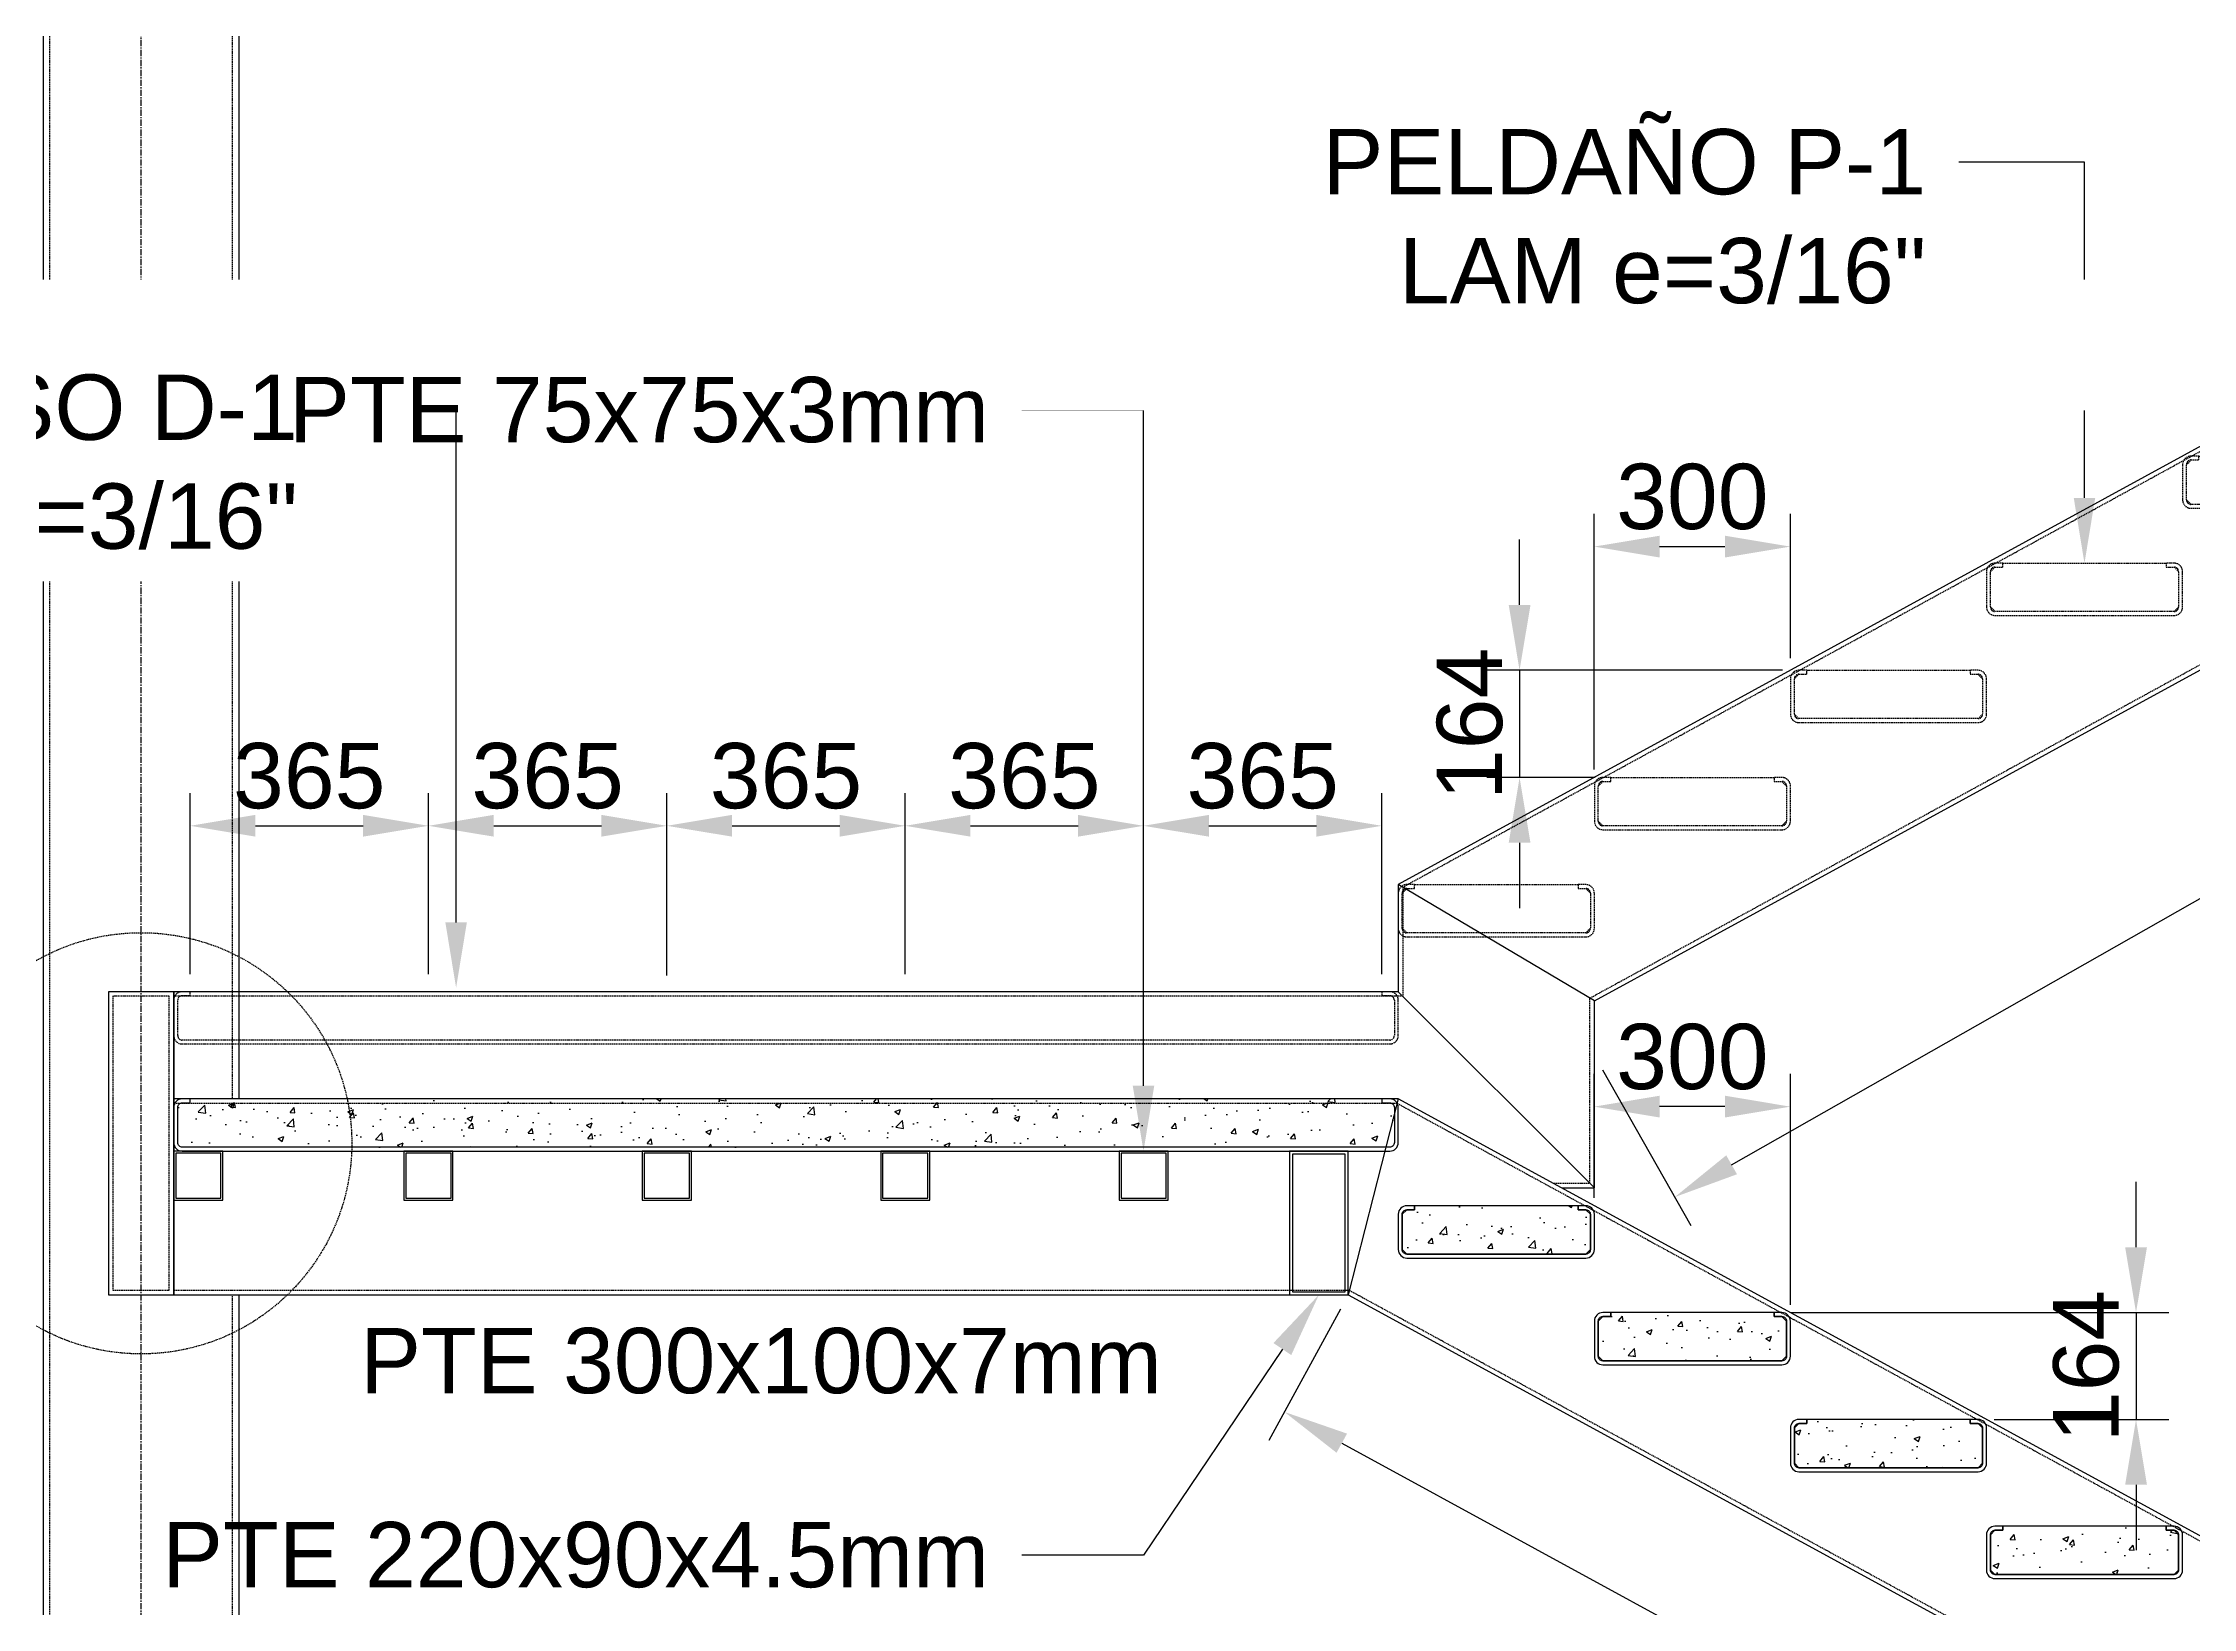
# Model space of a CAD drawing. Header units: millimetres. Extents: x -1367288 to 157996, y -18171 to 61708.
# Drawn here: x 1084 to 4373, y 1511 to 3906 of the extents above; entities that cross this region are included whole.
import ezdxf
from ezdxf import colors
from ezdxf.entities.mleader import LeaderData, LeaderLine
from ezdxf.math import Vec2, Vec3

# ---------------------------------------------------------------- set-up
doc = ezdxf.new("R2010")
doc.units = ezdxf.units.MM
doc.header["$LTSCALE"] = 0.3
doc.set_wipeout_variables(frame=1)
doc.linetypes.add('CENTER', pattern=[50.8, 31.75, -6.35, 6.35, -6.35])
doc.linetypes.add('HIDDEN', pattern=[9.525, 6.35, -3.175])
for name, color, linetype in [('SIM- PTE 220x90x4.5', 154, 'Continuous'), ('SIM-CONCRETO', 8, 'Continuous'), ('SIM-COTAS', 1, 'Continuous'), ('SIM-EJES', 8, 'CENTER'), ('SIM-OCULTOS', 8, 'HIDDEN'), ('SIM-PELDAÑOS', 5, 'Continuous'), ('SIM-PTE 300x100x7', 213, 'Continuous'), ('SIM-PTE 300x300x10', 71, 'Continuous'), ('SIM-PTE 75x75x3', 132, 'Continuous')]:
    doc.layers.add(name, color=color, linetype=linetype)
doc.styles.add('ARIAL EE', font='arial.ttf')
doc.styles.get("Standard").update_dxf_attribs({"font": 'arial.ttf'})
doc.dimstyles.new('EE 1_STANDAR', dxfattribs={"dimtxt": 2, "dimasz": 2, "dimexe": 1, "dimexo": 0.5, "dimgap": 0.5, "dimtad": 1, "dimdec": 0, "dimdsep": 46, "dimtxsty": 'ARIAL EE', "dimcen": 1.5, "dimclrd": 256, "dimclre": 256, "dimclrt": 2, "dimadec": 0, "dimazin": 0, "dimtfac": 1, "dimtdec": 0, "dimtix": 1, "dimtmove": 0, "dimatfit": 2, "dimfxl": 1, "dimlwd": -1, "dimlwe": -1, "dimarcsym": 0})

# ---------------------------------------------------------------- blocks, each defined once
blk = doc.blocks.new('*D155')
at = {"layer": 'SIM-COTAS', "transparency": 16777216}
for p, q in [((4286.2, 2062.9), (4286.2, 2162.9)), ((3757.3, 1962.9), (4336.2, 1962.9)), ((4286.2, 1962.9), (4286.2, 1799.3)), ((4069.3, 1799.3), (4336.2, 1799.3)), ((4286.2, 1699.3), (4286.2, 1599.3))]:
    blk.add_line(p, q, dxfattribs=at)
for points in [[(4269.5, 2062.9), (4302.9, 2062.9), (4286.2, 1962.9)], [(4269.5, 1699.3), (4302.9, 1699.3), (4286.2, 1799.3)]]:
    blk.add_solid(points, dxfattribs=at)
at = {"layer": 'SIM-COTAS', "color": 2, "transparency": 16777216, "insert": (4210.1, 1881.1), "char_height": 100, "attachment_point": 5, "rotation": 90, "style": 'ARIAL EE'}
blk.add_mtext('164', dxfattribs=at)
blk = doc.blocks.new('*D156')
at = {"layer": 'SIM-COTAS', "transparency": 16777216}
for p, q in [((3457.3, 2138.4), (3457.3, 2328.1)), ((3757.3, 1974.9), (3757.3, 2328.1)), ((3657.3, 2278.1), (3557.3, 2278.1))]:
    blk.add_line(p, q, dxfattribs=at)
for points in [[(3557.3, 2294.8), (3557.3, 2261.5), (3457.3, 2278.1)], [(3657.3, 2294.8), (3657.3, 2261.5), (3757.3, 2278.1)]]:
    blk.add_solid(points, dxfattribs=at)
at = {"layer": 'SIM-COTAS', "color": 2, "transparency": 16777216, "insert": (3607.3, 2354.2), "char_height": 100, "attachment_point": 5, "style": 'ARIAL EE'}
blk.add_mtext('300', dxfattribs=at)
blk = doc.blocks.new('*D171')
at = {"layer": 'SIM-COTAS', "transparency": 16777216}
for p, q in [((3457.3, 2794), (3457.3, 3185.4)), ((3757.3, 2964.7), (3757.3, 3185.4)), ((3557.3, 3135.4), (3657.3, 3135.4))]:
    blk.add_line(p, q, dxfattribs=at)
for points in [[(3557.3, 3152), (3557.3, 3118.7), (3457.3, 3135.4)], [(3657.3, 3152), (3657.3, 3118.7), (3757.3, 3135.4)]]:
    blk.add_solid(points, dxfattribs=at)
at = {"layer": 'SIM-COTAS', "color": 2, "transparency": 16777216, "insert": (3607.3, 3211.5), "char_height": 100, "attachment_point": 5, "style": 'ARIAL EE'}
blk.add_mtext('300', dxfattribs=at)
blk = doc.blocks.new('Peldaño 2')
at = {"layer": 'SIM-OCULTOS'}
blk.add_lwpolyline([(275, -6), (287, -6, -0.414214), (294, -13), (294, -67, -0.414214), (287, -74), (13, -74, -0.414214), (6, -67), (6, -13, -0.414214), (13, -6), (25, -6), (25, 0), (13, 0, 0.414214), (0, -13), (0, -67, 0.414214), (13, -80), (287, -80, 0.414214), (300, -67), (300, -13, 0.414214), (287, 0), (275, 0)], format="xyb", close=True, dxfattribs=at)
blk.add_lwpolyline([(25, 0), (275, 0), (275, -6), (287, -6), (294, -13), (294, -67), (287, -74), (13, -74), (6, -67), (6, -13), (13, -6), (25, -6), (25, 0)], dxfattribs=at)
blk = doc.blocks.new('Esc atras')
at = {"layer": 'SIM-OCULTOS', "elevation": -0.6}
blk.add_lwpolyline([(8293.8, 4743), (5675.3, 4743), (1780.4, 2613.8), (1780.5, 2447), (-100, 2447), (-100, 2161), (2066.5, 2161), (2066.5, 2444.2), (5748.8, 4457), (8293.8, 4457)], close=True, dxfattribs=at)
blk.add_lwpolyline([(1748.5, 2448), (1760.5, 2448, -0.414214), (1767.5, 2441), (1767.5, 2387, -0.414214), (1760.5, 2380), (-87, 2380, -0.414214), (-94, 2387), (-94, 2441, -0.414214), (-87, 2448), (-75, 2448), (-75, 2454), (-87, 2454, 0.414214), (-100, 2441), (-100, 2387, 0.414214), (-87, 2374), (1760.5, 2374, 0.414214), (1773.5, 2387), (1773.5, 2441, 0.414214), (1760.5, 2454), (1748.5, 2454)], format="xyb", close=True, dxfattribs=at)
at = {"layer": 'SIM-PTE 300x100x7'}
for p, q in [((2073.5, 2440.1, 5.3), (1773.5, 2618, -0.6)), ((1773.5, 2454, 5.3), (2073.5, 2154, 5.3))]:
    blk.add_line(p, q, dxfattribs=at)
at = {"layer": 'SIM-PTE 300x100x7', "elevation": -0.6}
blk.add_lwpolyline([(8293.8, 4750), (5673.5, 4750), (1773.5, 2618), (1773.5, 2454), (-100, 2454), (-100, 2154), (2073.5, 2154), (2073.5, 2440.1), (5750.6, 4450), (8293.8, 4450), (8293.8, 4750)], dxfattribs=at)
for p in [(2973.5, 3274, 5.7), (2673.5, 3110, 5.6), (2373.5, 2946, 5.4), (2073.5, 2782, 5.3), (1773.5, 2618, 5.3)]:
    blk.add_blockref('Peldaño 2', p)
blk = doc.blocks.new('Peldaño 1')
at = {"layer": 'SIM-CONCRETO'}
h = blk.add_hatch(dxfattribs=at)
h.set_pattern_fill('AR-CONC', color=256, scale=0.5)
h.paths.add_polyline_path([(-25, 0), (-275, 0), (-275, -6), (-287, -6), (-294, -13), (-294, -67), (-287, -74), (-13, -74), (-6, -67), (-6, -13), (-13, -6), (-25, -6)])
blk.add_lwpolyline([(-25, 0), (-275, 0), (-275, -6), (-287, -6), (-294, -13), (-294, -67), (-287, -74), (-13, -74), (-6, -67), (-6, -13), (-13, -6), (-25, -6), (-25, 0)], dxfattribs=at)
at = {"layer": 'SIM-PELDAÑOS'}
blk.add_lwpolyline([(-25, -6), (-13, -6, -0.414214), (-6, -13), (-6, -67, -0.414214), (-13, -74), (-287, -74, -0.414214), (-294, -67), (-294, -13, -0.414214), (-287, -6), (-275, -6), (-275, 0), (-287, 0, 0.414214), (-300, -13), (-300, -67, 0.414214), (-287, -80), (-13, -80, 0.414214), (0, -67), (0, -13, 0.414214), (-13, 0), (-25, 0)], format="xyb", close=True, dxfattribs=at)
blk = doc.blocks.new('Esc adelante')
blk.add_wipeout([(5973.5, 0), (1773.5, 2290), (-100, 2290), (-100, 1990), (1697, 1990), (5346.8, 0)])
at = {"layer": 'SIM-CONCRETO'}
h = blk.add_hatch(dxfattribs=at)
h.set_pattern_fill('AR-CONC', color=256, scale=0.5)
h.set_pattern_definition([(50, (-6073.49, -7410), (91.09233, -7.96954), [9.525, -104.775]), (355, (-6073.49, -7410), (-17.6217, 95.5284), [7.62, -83.8203]), (100.45144, (-6065.9, -7410.66), (73.4706, 87.5589), [8.095, -89.0451]), (46.1842, (-6073.49, -7384.6), (135.5395, -21.0212), [14.2875, -157.1625]), (96.6356, (-6062.2, -7386.35), (118.702, 123.713), [12.1425, -133.5678]), (351.1842, (-6073.49, -7384.6), (118.702, 123.713), [11.43, -125.7299]), (21, (-6060.79, -7390.95), (75.8072, -51.1326), [9.525, -104.775]), (326, (-6060.79, -7390.95), (30.901, 92.094), [7.62, -83.82]), (71.45144, (-6054.47, -7395.21), (106.7082, 40.9614), [8.095, -89.045]), (37.5, (-6073.49, -7410), (1.5443, 42.27752), [0, -82.804, 0, -85.09, 0, -84.1375]), (7.5, (-6073.49, -7410), (33.40983, 50.09029), [0, -48.514, 0, -80.899, 0, -32.0675]), (327.5, (-6101.81, -7410), (67.7953, -2.86437), [0, -31.75, 0, -99.06, 0, -131.445]), (317.5, (-6114.51, -7410), (74.0646, 12.71325), [0, -41.275, 0, -65.786, 0, -93.345])])
h.paths.add_polyline_path([(-87, 2216), (-94, 2223), (-94, 2277), (-87, 2284), (-75, 2284), (-75, 2290), (1748.5, 2290), (1748.5, 2284), (1760.5, 2284), (1767.5, 2277), (1767.5, 2223), (1760.5, 2216)])
at = {"layer": 'SIM- PTE 220x90x4.5'}
for points in [[(1697, 1990), (1697, 2210), (1607, 2210), (1607, 1990)], [(1692.5, 1994.5), (1692.5, 2205.5), (1611.5, 2205.5), (1611.5, 1994.5)]]:
    blk.add_lwpolyline(points, close=True, dxfattribs=at)
at = {"layer": 'SIM-OCULTOS', "elevation": -0.6}
blk.add_lwpolyline([(-193, 1997), (-107, 1997), (-107, 2447), (-193, 2447)], close=True, dxfattribs=at)
at = {"layer": 'SIM-OCULTOS'}
blk.add_lwpolyline([(-100, 2282.9), (-100, 1997), (1698.8, 1997), (5361.7, 0), (5958.6, 0), (1771.7, 2282.9)], close=True, dxfattribs=at)
at = {"layer": 'SIM-PELDAÑOS', "elevation": -0.6}
blk.add_lwpolyline([(1748.5, 2284), (1760.5, 2284, -0.414214), (1767.5, 2277), (1767.5, 2223, -0.414214), (1760.5, 2216), (-87, 2216, -0.414214), (-94, 2223), (-94, 2277, -0.414214), (-87, 2284), (-75, 2284), (-75, 2290), (-87, 2290, 0.414214), (-100, 2277), (-100, 2223, 0.414214), (-87, 2210), (1760.5, 2210, 0.414214), (1773.5, 2223), (1773.5, 2277, 0.414214), (1760.5, 2290), (1748.5, 2290)], format="xyb", close=True, dxfattribs=at)
at = {"layer": 'SIM-PTE 300x100x7'}
blk.add_line((1773.5, 2290, 1.5), (1697, 1990, 1.5), dxfattribs=at)
at = {"layer": 'SIM-PTE 300x100x7', "elevation": -0.6}
blk.add_lwpolyline([(-200, 1990), (-100, 1990), (-100, 2454), (-200, 2454)], close=True, dxfattribs=at)
at = {"layer": 'SIM-PTE 300x100x7'}
blk.add_lwpolyline([(-100, 2290), (-100, 1990), (1697, 1990), (5346.8, 0), (5973.5, 0), (1773.5, 2290), (-100, 2290)], dxfattribs=at)
at = {"layer": 'SIM-PTE 75x75x3', "elevation": -0.6}
for points in [[(-100, 2135), (-25, 2135), (-25, 2210), (-100, 2210)], [(-97, 2138), (-28, 2138), (-28, 2207), (-97, 2207)], [(252.2, 2135), (327.2, 2135), (327.2, 2210), (252.2, 2210)], [(255.2, 2138), (324.2, 2138), (324.2, 2207), (255.2, 2207)], [(616.9, 2135), (691.9, 2135), (691.9, 2210), (616.9, 2210)], [(619.9, 2138), (688.9, 2138), (688.9, 2207), (619.9, 2207)], [(981.6, 2135), (1056.6, 2135), (1056.6, 2210), (981.6, 2210)], [(984.6, 2138), (1053.6, 2138), (1053.6, 2207), (984.6, 2207)], [(1346.3, 2135), (1421.3, 2135), (1421.3, 2210), (1346.3, 2210)], [(1349.3, 2138), (1418.3, 2138), (1418.3, 2207), (1349.3, 2207)]]:
    blk.add_lwpolyline(points, close=True, dxfattribs=at)
for p in [(2073.5, 2126.4, 5.3), (2373.5, 1962.9, 5.4), (2673.5, 1799.3, 5.6), (2973.5, 1635.7, 5.7)]:
    blk.add_blockref('Peldaño 1', p)
blk = doc.blocks.new('*D215')
at = {"layer": 'SIM-COTAS', "transparency": 16777216}
for p, q in [((7150.2, 4428.3), (7285.8, 4190)), ((3667.4, 2189.1), (7174.1, 4184)), ((3469.7, 2334.5), (3605.2, 2096.2))]:
    blk.add_line(p, q, dxfattribs=at)
for points in [[(7165.9, 4198.5), (7182.4, 4169.5), (7261, 4233.5)], [(3659.2, 2203.6), (3675.7, 2174.6), (3580.5, 2139.7)]]:
    blk.add_solid(points, dxfattribs=at)
at = {"layer": 'SIM-COTAS', "color": 2, "transparency": 16777216, "insert": (5382.8, 3253.3), "char_height": 100, "attachment_point": 5, "rotation": 29.6351, "style": 'ARIAL EE'}
blk.add_mtext('GUALDERA PTE 300x100x7mm', dxfattribs=at)
blk = doc.blocks.new('*D218')
at = {"layer": 'SIM-COTAS', "transparency": 16777216}
for p, q in [((3068.9, 1968.1), (2959.2, 1766.9)), ((3071, 1762.9), (6545.2, -131.3)), ((6718.7, -21.9), (6609, -223.1))]:
    blk.add_line(p, q, dxfattribs=at)
for points in [[(3079, 1777.6), (3063, 1748.3), (2983.2, 1810.8)], [(6553.1, -116.7), (6537.2, -145.9), (6633, -179.2)]]:
    blk.add_solid(points, dxfattribs=at)
at = {"layer": 'SIM-COTAS', "color": 2, "transparency": 16777216, "insert": (4844.8, 883.2), "char_height": 100, "attachment_point": 5, "rotation": 331.3991, "style": 'ARIAL EE'}
blk.add_mtext('GUALDERA PTE 300x100x7mm', dxfattribs=at)
blk = doc.blocks.new('*D222')
at = {"layer": 'SIM-COTAS', "color": 2, "transparency": 16777216, "insert": (2182.4, 1888.7), "char_height": 100, "width": 1246.096, "attachment_point": 5, "style": 'ARIAL EE', "bg_fill": 3, "box_fill_scale": 1.1, "bg_fill_color": 256, "bg_fill_true_color": 13158600, "bg_fill_transparency": 0}
blk.add_mtext('PTE 300x100x7mm', dxfattribs=at)
blk = doc.blocks.new('*D277')
at = {"layer": 'SIM-COTAS', "transparency": 16777216}
for p, q in [((1308.9, 2481), (1308.9, 2758)), ((1673.5, 2481), (1673.5, 2758)), ((1408.9, 2708), (1573.5, 2708))]:
    blk.add_line(p, q, dxfattribs=at)
for points in [[(1408.9, 2724.7), (1408.9, 2691.4), (1308.9, 2708)], [(1573.5, 2724.7), (1573.5, 2691.4), (1673.5, 2708)]]:
    blk.add_solid(points, dxfattribs=at)
at = {"layer": 'SIM-COTAS', "color": 2, "transparency": 16777216, "insert": (1491.2, 2784.1), "char_height": 100, "attachment_point": 5, "style": 'ARIAL EE'}
blk.add_mtext('365', dxfattribs=at)
blk = doc.blocks.new('*D278')
at = {"layer": 'SIM-COTAS', "transparency": 16777216}
for p, q in [((1673.5, 2481), (1673.5, 2758)), ((2038.2, 2479), (2038.2, 2758)), ((1773.5, 2708), (1938.2, 2708))]:
    blk.add_line(p, q, dxfattribs=at)
for points in [[(1773.5, 2724.7), (1773.5, 2691.4), (1673.5, 2708)], [(1938.2, 2724.7), (1938.2, 2691.4), (2038.2, 2708)]]:
    blk.add_solid(points, dxfattribs=at)
at = {"layer": 'SIM-COTAS', "color": 2, "transparency": 16777216, "insert": (1855.9, 2784.1), "char_height": 100, "attachment_point": 5, "style": 'ARIAL EE'}
blk.add_mtext('365', dxfattribs=at)
blk = doc.blocks.new('*D279')
at = {"layer": 'SIM-COTAS', "transparency": 16777216}
for p, q in [((2038.2, 2479), (2038.2, 2758)), ((2402.9, 2481), (2402.9, 2758)), ((2138.2, 2708), (2302.9, 2708))]:
    blk.add_line(p, q, dxfattribs=at)
for points in [[(2138.2, 2724.7), (2138.2, 2691.4), (2038.2, 2708)], [(2302.9, 2724.7), (2302.9, 2691.4), (2402.9, 2708)]]:
    blk.add_solid(points, dxfattribs=at)
at = {"layer": 'SIM-COTAS', "color": 2, "transparency": 16777216, "insert": (2220.6, 2784.1), "char_height": 100, "attachment_point": 5, "style": 'ARIAL EE'}
blk.add_mtext('365', dxfattribs=at)
blk = doc.blocks.new('*D280')
at = {"layer": 'SIM-COTAS', "transparency": 16777216}
for p, q in [((2402.9, 2481), (2402.9, 2758)), ((2767.6, 2481), (2767.6, 2758)), ((2502.9, 2708), (2667.6, 2708))]:
    blk.add_line(p, q, dxfattribs=at)
for points in [[(2502.9, 2724.7), (2502.9, 2691.4), (2402.9, 2708)], [(2667.6, 2724.7), (2667.6, 2691.4), (2767.6, 2708)]]:
    blk.add_solid(points, dxfattribs=at)
at = {"layer": 'SIM-COTAS', "color": 2, "transparency": 16777216, "insert": (2585.3, 2784.1), "char_height": 100, "attachment_point": 5, "style": 'ARIAL EE'}
blk.add_mtext('365', dxfattribs=at)
blk = doc.blocks.new('*D281')
at = {"layer": 'SIM-COTAS', "transparency": 16777216}
for p, q in [((2767.6, 2481), (2767.6, 2758)), ((3132.3, 2481), (3132.3, 2758)), ((2867.6, 2708), (3032.3, 2708))]:
    blk.add_line(p, q, dxfattribs=at)
for points in [[(2867.6, 2724.7), (2867.6, 2691.4), (2767.6, 2708)], [(3032.3, 2724.7), (3032.3, 2691.4), (3132.3, 2708)]]:
    blk.add_solid(points, dxfattribs=at)
at = {"layer": 'SIM-COTAS', "color": 2, "transparency": 16777216, "insert": (2950, 2784.1), "char_height": 100, "attachment_point": 5, "style": 'ARIAL EE'}
blk.add_mtext('365', dxfattribs=at)
blk = doc.blocks.new('*D289')
at = {"layer": 'SIM-COTAS', "transparency": 16777216}
for p, q in [((3343, 3046), (3343, 3146)), ((3745.3, 2946), (3293, 2946)), ((3343, 2946), (3343, 2782)), ((3458.5, 2782), (3293, 2782)), ((3343, 2682), (3343, 2582))]:
    blk.add_line(p, q, dxfattribs=at)
for points in [[(3326.4, 3046), (3359.7, 3046), (3343, 2946)], [(3326.4, 2682), (3359.7, 2682), (3343, 2782)]]:
    blk.add_solid(points, dxfattribs=at)
at = {"layer": 'SIM-COTAS', "color": 2, "transparency": 16777216, "insert": (3267, 2864), "char_height": 100, "attachment_point": 5, "rotation": 90, "style": 'ARIAL EE'}
blk.add_mtext('164', dxfattribs=at)

msp = doc.modelspace()

# ---------------------------------------------------------------- linework, layer by layer
at = {"layer": 'SIM-OCULTOS', "elevation": 0.6}
msp.add_lwpolyline([(1093.9, 0), (1373.9, 0), (1373.7, 17763.1), (1093.9, 17770.9)], close=True, dxfattribs=at)
at = {"layer": 'SIM-PTE 300x300x10', "elevation": 0.6}
msp.add_lwpolyline([(1083.9, 0), (1383.9, 0), (1383.7, 17763.2), (1083.9, 17770.7)], close=True, dxfattribs=at)

# ---------------------------------------------------------------- block references
msp.add_blockref('Esc atras', (1383.9, 0, 0.6))

# ---------------------------------------------------------------- next in the draw order: block references
msp.add_blockref('Esc adelante', (1383.9, 0, 0.6))

# ---------------------------------------------------------------- next in the draw order: linework, layer by layer
at = {"layer": 'SIM-EJES'}
msp.add_line((1233.9, 0, 0.6), (1233.9, 18394.7, 0.6), dxfattribs=at)

# ---------------------------------------------------------------- next in the draw order: dimensions: what is measured, and where the dimension line sits
at = {"layer": 'SIM-COTAS'}
for p1, p2, distance, picture, middle in [((3457.3, 2356.2), (7137.9, 4450), -249.1, '*D215', (5382.8, 3253.3, -1.5)), ((3080.9, 1990, 0.6), (6730.7, 0, 0.6), -204.1, '*D218', (4844.8, 883.2))]:
    dim = msp.add_aligned_dim(p1=p1, p2=p2, distance=distance, text='GUALDERA PTE 300x100x7mm', dimstyle='EE 1_STANDAR', dxfattribs=at)
    dim.commit()
    dim.dimension.update_dxf_attribs({"geometry": picture, "text_midpoint": middle})
for base, p1, p2, picture, middle in [((3757.3, 3135.4, 4.4), (3457.3, 2769, 5.8), (3757.3, 2939.7, 5.8), '*D171', (3607.3, 3211.5, 4.4)), ((2402.9, 2708, 0.6), (2038.2, 2454), (2402.9, 2456), '*D279', (2220.6, 2784.1, 0.6)), ((2767.6, 2708, 0.6), (2402.9, 2456), (2767.6, 2456), '*D280', (2585.3, 2784.1, 0.6)), ((3132.3, 2708, 0.6), (2767.6, 2456), (3132.3, 2456), '*D281', (2950, 2784.1, 0.6)), ((3457.3, 2278.1, -1.7), (3757.3, 1949.9, 6), (3457.3, 2113.4, 4.9), '*D156', (3607.3, 2354.2, -1.7))]:
    dim = msp.add_linear_dim(base=base, p1=p1, p2=p2, dimstyle='EE 1_STANDAR', dxfattribs=at)
    dim.commit()
    dim.dimension.update_dxf_attribs({"geometry": picture, "text_midpoint": middle})
for base, p1, p2, picture, middle in [((3343, 2782, 4.4), (3770.3, 2946, 6), (3483.5, 2782, 5.8), '*D289', (3267, 2864, 4.4)), ((4286.2, 1799.3, -1.7), (3732.3, 1962.9, 6), (4044.3, 1799.3, 2.6), '*D155', (4210.1, 1881.1, -1.7))]:
    dim = msp.add_linear_dim(base=base, p1=p1, p2=p2, angle=90, dimstyle='EE 1_STANDAR', dxfattribs=at)
    dim.commit()
    dim.dimension.update_dxf_attribs({"geometry": picture, "text_midpoint": middle})

# ---------------------------------------------------------------- next in the draw order: leaders
at = {"layer": 'SIM-COTAS', "linetype": 'Continuous'}
ml = msp.add_multileader_mtext('Standard', dxfattribs=at)
ml.set_content('\\A1;{\\C2;PELDAÑO P-1\\PLAM e=3/16"}', color=256)
ml.set_leader_properties()
ml.build(insert=Vec2(0, 0))
ml.multileader.update_dxf_attribs({"dogleg_length": 0.0025, "arrow_head_size": 100, "scale": 50})
ctx = ml.context
ctx.base_point, ctx.scale, ctx.char_height, ctx.arrow_head_size, ctx.landing_gap_size, ctx.plane_origin = Vec3(3027.8, 3723.7, 6.2), 50, 100, 100, 50, Vec3(8235.5, -11651.3, 6.2)
ctx.text_align_type = 2
notes = []
notes.append((ctx, [(0, (1, 1, 0), (4207.4, 3723.7, 6.2), (-1, 0), 192.2, [(0, [(4207.3, 3110, 6.2)], 0, [])])]))
ctx.mtext.insert, ctx.mtext.rotation, ctx.mtext.width, ctx.mtext.defined_height, ctx.mtext.alignment, ctx.mtext.flow_direction = Vec3(3965.2, 3774.6, 6.2), 6.283185, 1175.144, 411.1, 3, 5
for ctx, leaders in notes:
    for number, flags, end, landing, length, lines in leaders:
        leader = LeaderData()
        leader.index, (leader.has_last_leader_line, leader.has_dogleg_vector, leader.attachment_direction) = number, flags
        leader.last_leader_point, leader.dogleg_vector, leader.dogleg_length = Vec3(end), Vec3(landing), length
        for number, points, colour, breaks in lines:
            line = LeaderLine()
            line.index, line.vertices, line.color, line.breaks = number, Vec3.list(points), colors.encode_raw_color(colour), breaks
            leader.lines.append(line)
        ctx.leaders.append(leader)

# ---------------------------------------------------------------- next in the draw order: dimensions: what is measured, and where the dimension line sits
at = {"layer": 'SIM-COTAS'}
dim = msp.add_linear_dim(base=(3080.9, 1812.6, -1.5), p1=(1283.9, 1990), p2=(3080.9, 1990, 0.6), text='PTE 300x100x7mm', dimstyle='EE 1_STANDAR', override={"dimse1": 1, "dimse2": 1, "dimsd1": 1, "dimsd2": 1, "dimtfill": 1}, dxfattribs=at)
dim.commit()
dim.dimension.update_dxf_attribs({"geometry": '*D222', "text_midpoint": (2182.4, 1888.7, -1.5)})

# ---------------------------------------------------------------- next in the draw order: leaders
at = {"layer": 'SIM-COTAS', "linetype": 'Continuous'}
ml = msp.add_multileader_mtext('Standard', dxfattribs=at)
ml.set_content('\\A1;{\\C2;DESCANSO D-1\\PLAM e=3/16"}', color=256)
ml.set_leader_properties()
ml.build(insert=Vec2(0, 0))
ml.multileader.update_dxf_attribs({"dogleg_length": 0.0025, "arrow_head_size": 100, "scale": 50})
ctx = ml.context
ctx.base_point, ctx.scale, ctx.char_height, ctx.arrow_head_size, ctx.landing_gap_size, ctx.plane_origin = Vec3(412.2, 3348, 0.9), 50, 100, 100, 50, Vec3(5744, -12301.3, 0.9)
ctx.text_align_type = 2
notes = []
notes.append((ctx, [(0, (1, 1, 0), (1716, 3348, 0.9), (-1, 0), 192.2, [(0, [(1715.9, 2460, 0.9)], 0, [])])]))
ctx.mtext.insert, ctx.mtext.rotation, ctx.mtext.width, ctx.mtext.defined_height, ctx.mtext.alignment, ctx.mtext.flow_direction = Vec3(1473.8, 3398.8, 0.9), 6.283185, 1050.024, 411.1, 3, 5
ctx.mtext.has_bg_fill, ctx.mtext.bg_color, ctx.mtext.bg_scale_factor, ctx.mtext.bg_transparency, ctx.mtext.use_window_bg_color = 1, -1073741824, 1.5, 0, 1
for ctx, leaders in notes:
    for number, flags, end, landing, length, lines in leaders:
        leader = LeaderData()
        leader.index, (leader.has_last_leader_line, leader.has_dogleg_vector, leader.attachment_direction) = number, flags
        leader.last_leader_point, leader.dogleg_vector, leader.dogleg_length = Vec3(end), Vec3(landing), length
        for number, points, colour, breaks in lines:
            line = LeaderLine()
            line.index, line.vertices, line.color, line.breaks = number, Vec3.list(points), colors.encode_raw_color(colour), breaks
            leader.lines.append(line)
        ctx.leaders.append(leader)

# ---------------------------------------------------------------- next in the draw order: linework, layer by layer
at = {"layer": 'SIM-OCULTOS'}
msp.add_circle((1233.9, 2222), 322.4, dxfattribs=at)

# ---------------------------------------------------------------- next in the draw order: dimensions: what is measured, and where the dimension line sits
at = {"layer": 'SIM-COTAS'}
for base, p1, p2, picture, middle in [((1673.5, 2708, 0.6), (1308.9, 2456), (1673.5, 2456), '*D277', (1491.2, 2784.1, 0.6)), ((2038.2, 2708, 0.6), (1673.5, 2456), (2038.2, 2454), '*D278', (1855.9, 2784.1, 0.6))]:
    dim = msp.add_linear_dim(base=base, p1=p1, p2=p2, dimstyle='EE 1_STANDAR', dxfattribs=at)
    dim.commit()
    dim.dimension.update_dxf_attribs({"geometry": picture, "text_midpoint": middle})

# ---------------------------------------------------------------- next in the draw order: leaders
at = {"layer": 'SIM-COTAS', "linetype": 'Continuous'}
ml = msp.add_multileader_mtext('Standard', dxfattribs=at)
ml.set_content('\\A1;{\\C2;VIGA ARMADA TIPO1}', color=256)
ml.set_leader_properties()
ml.build(insert=Vec2(0, 0))
ml.multileader.update_dxf_attribs({"dogleg_length": 0.0025, "arrow_head_size": 100, "scale": 50})
ctx = ml.context
ctx.base_point, ctx.scale, ctx.char_height, ctx.arrow_head_size, ctx.landing_gap_size, ctx.plane_origin = Vec3(-11488.6, 3443, -1.5), 50, 100, 100, 50, Vec3(-15708.9, -12392.2, -1.5)
notes = []
notes.append((ctx, [(0, (1, 1, 0), (-11680.8, 3443, -1.5), (1, 0), 192.2, [(0, [(-11680.8, 3882.9, -1.5)], 0, [])])]))
ctx.mtext.insert, ctx.mtext.width, ctx.mtext.defined_height, ctx.mtext.flow_direction = Vec3(-11438.6, 3493.8, -1.5), 1051.855, 411.1, 5
ml = msp.add_multileader_mtext('Standard', dxfattribs=at)
ml.set_content('{\\C2;PTE 75x75x3mm}', color=256)
ml.set_leader_properties()
ml.build(insert=Vec2(0, 0))
ml.multileader.update_dxf_attribs({"dogleg_length": 0.0025, "arrow_head_size": 100, "scale": 50})
ctx = ml.context
ctx.base_point, ctx.scale, ctx.char_height, ctx.arrow_head_size, ctx.landing_gap_size, ctx.plane_origin = Vec3(1736.3, 3344.3), 50, 100, 100, 50, Vec3(6795.8, -14947.1)
ctx.text_align_type = 2
notes.append((ctx, [(0, (1, 1, 0), (2767.7, 3344.3), (-1, 0), 186.2, [(0, [(2767.6, 2210)], 0, [])])]))
ctx.mtext.insert, ctx.mtext.width, ctx.mtext.defined_height, ctx.mtext.alignment, ctx.mtext.flow_direction = Vec3(2531.5, 3395.2), 974.703, 411.1, 3, 5
ml = msp.add_multileader_mtext('Standard', dxfattribs=at)
ml.set_content('{\\C2;PTE 220x90x4.5mm}', color=256)
ml.set_leader_properties()
ml.build(insert=Vec2(0, 0))
ml.multileader.update_dxf_attribs({"dogleg_length": 0.0025, "arrow_head_size": 100, "scale": 50})
ctx = ml.context
ctx.base_point, ctx.scale, ctx.char_height, ctx.arrow_head_size, ctx.landing_gap_size, ctx.plane_origin = Vec3(1539.5, 1591.6), 50, 100, 100, 50, Vec3(6795.8, -16999.9)
ctx.text_align_type = 2
notes.append((ctx, [(0, (1, 1, 0), (2767.7, 1591.6), (-1, 0), 186.2, [(0, [(3035.9, 1990)], 0, [])])]))
ctx.mtext.insert, ctx.mtext.width, ctx.mtext.defined_height, ctx.mtext.alignment, ctx.mtext.flow_direction = Vec3(2531.5, 1642.4), 974.703, 411.1, 3, 5
for ctx, leaders in notes:
    for number, flags, end, landing, length, lines in leaders:
        leader = LeaderData()
        leader.index, (leader.has_last_leader_line, leader.has_dogleg_vector, leader.attachment_direction) = number, flags
        leader.last_leader_point, leader.dogleg_vector, leader.dogleg_length = Vec3(end), Vec3(landing), length
        for number, points, colour, breaks in lines:
            line = LeaderLine()
            line.index, line.vertices, line.color, line.breaks = number, Vec3.list(points), colors.encode_raw_color(colour), breaks
            leader.lines.append(line)
        ctx.leaders.append(leader)

# ---------------------------------------------------------------- next in the draw order: leaders
ml = msp.add_multileader_mtext('Standard', dxfattribs=at)
ml.set_content('\\A1;{\\C2;VIGA ARMADA TIPO1}', color=256)
ml.set_leader_properties()
ml.build(insert=Vec2(0, 0))
ml.multileader.update_dxf_attribs({"dogleg_length": 3.84, "arrow_head_size": 100, "scale": 50})
ctx = ml.context
ctx.base_point, ctx.scale, ctx.char_height, ctx.arrow_head_size, ctx.landing_gap_size, ctx.plane_origin = Vec3(-14428.9, 3443, -1.8), 50, 100, 100, 50, Vec3(-18649.2, -12392.2, -1.8)
notes = []
notes.append((ctx, [(0, (1, 1, 0), (-14621.1, 3443, -1.8), (1, 0), 192.2, [(0, [(-14621, 3882.9, -1.8)], 0, [])])]))
ctx.mtext.insert, ctx.mtext.width, ctx.mtext.defined_height, ctx.mtext.flow_direction = Vec3(-14378.9, 3493.8, -1.8), 995.692, 380, 5
ctx.mtext.has_bg_fill, ctx.mtext.bg_color, ctx.mtext.bg_scale_factor, ctx.mtext.bg_transparency, ctx.mtext.use_window_bg_color = 1, -1073741824, 1.5, 0, 1
for ctx, leaders in notes:
    for number, flags, end, landing, length, lines in leaders:
        leader = LeaderData()
        leader.index, (leader.has_last_leader_line, leader.has_dogleg_vector, leader.attachment_direction) = number, flags
        leader.last_leader_point, leader.dogleg_vector, leader.dogleg_length = Vec3(end), Vec3(landing), length
        for number, points, colour, breaks in lines:
            line = LeaderLine()
            line.index, line.vertices, line.color, line.breaks = number, Vec3.list(points), colors.encode_raw_color(colour), breaks
            leader.lines.append(line)
        ctx.leaders.append(leader)

doc.saveas('drawing.dxf')
